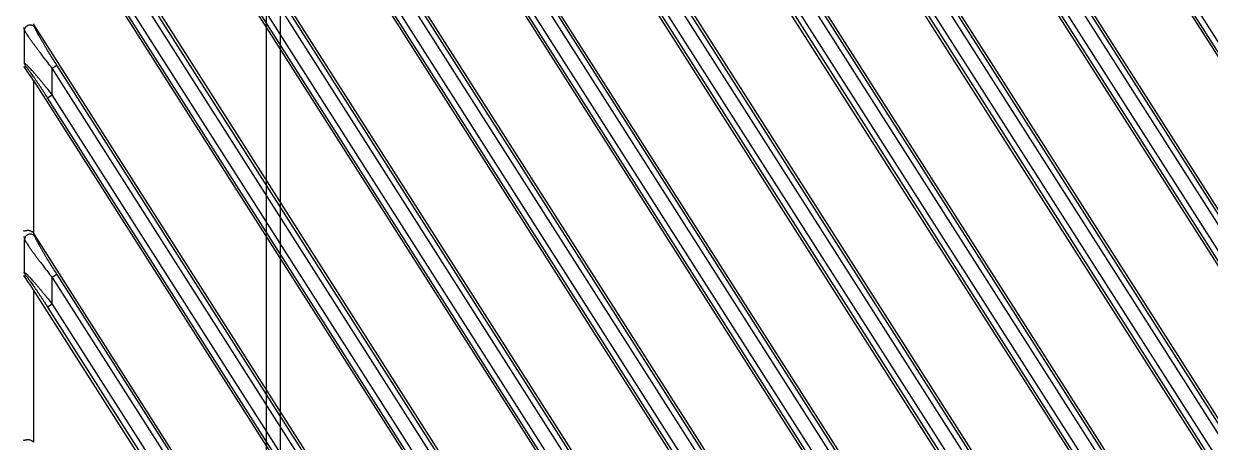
# Model space of a CAD drawing. Header units: millimetres. Extents: x 620 to 19791, y 2539 to 6969.
# Drawn here: x 15827 to 15912.4, y 3855.7 to 3885.9 of the extents above; entities that cross this region are included whole.
import ezdxf

# ---------------------------------------------------------------- set-up
doc = ezdxf.new("R2010")
doc.units = ezdxf.units.MM

# ---------------------------------------------------------------- blocks, each defined once
blk = doc.blocks.new('DTGFH')
at = {"color": 7, "linetype": 'Continuous'}
for p, q in [((8805.883, 4315.589), (8937.791, 4108.534)), ((8939.922, 4105.537), (8807.073, 4314.068)), ((8940.258, 4105.752), (8807.409, 4314.282)), ((8930.715, 4108.661), (8806.131, 4304.219)), ((8929.129, 4110.061), (8807.409, 4301.123)), ((8929.465, 4110.275), (8807.745, 4301.337)), ((8805.883, 4300.514), (8928.187, 4108.534)), ((8807.409, 4299.207), (8927.908, 4110.061)), ((8807.073, 4298.993), (8927.572, 4109.847)), ((8802.348, 4290.987), (8918.583, 4108.534)), ((8921.111, 4108.661), (8804.868, 4291.125)), ((8919.861, 4110.275), (8805.501, 4289.785)), ((8803.608, 4289.357), (8917.968, 4109.847)), ((8803.944, 4289.571), (8918.304, 4110.061)), ((8919.525, 4110.061), (8805.165, 4289.571)), ((8911.507, 4108.661), (8801.783, 4280.893)), ((8910.257, 4110.275), (8803.436, 4277.951)), ((8909.921, 4110.061), (8803.1, 4277.737)), ((8801.748, 4276.853), (8908.979, 4108.534)), ((8802.764, 4275.607), (8908.364, 4109.847)), ((8803.1, 4275.821), (8908.7, 4110.061)), ((8901.903, 4108.661), (8801.783, 4265.818)), ((8900.317, 4110.061), (8803.1, 4262.661)), ((8900.653, 4110.275), (8803.436, 4262.875)), ((8801.748, 4261.777), (8899.375, 4108.534)), ((8803.1, 4260.745), (8899.096, 4110.061)), ((8802.764, 4260.531), (8898.76, 4109.847)), ((8895.013, 4104.4), (8801.783, 4250.742)), ((8893.458, 4105.752), (8803.1, 4247.586)), ((8893.794, 4105.966), (8803.436, 4247.8)), ((8801.748, 4246.702), (8892.405, 4104.4)), ((8891.901, 4105.537), (8802.764, 4245.456)), ((8892.238, 4105.752), (8803.1, 4245.67)), ((8885.409, 4104.4), (8806.131, 4228.842)), ((8883.854, 4105.752), (8807.409, 4225.746)), ((8884.19, 4105.966), (8807.745, 4225.96)), ((8805.883, 4225.137), (8882.8, 4104.4)), ((8882.297, 4105.537), (8807.073, 4223.616)), ((8882.633, 4105.752), (8807.409, 4223.83)), ((8875.805, 4104.4), (8806.131, 4213.767)), ((8874.25, 4105.752), (8807.409, 4210.671)), ((8874.586, 4105.966), (8807.745, 4210.885)), ((8805.883, 4210.062), (8873.196, 4104.4)), ((8872.693, 4105.537), (8807.073, 4208.54)), ((8873.029, 4105.752), (8807.409, 4208.755)), ((8866.201, 4104.4), (8806.131, 4198.691)), ((8864.982, 4105.966), (8807.745, 4195.809)), ((8805.459, 4195.652), (8863.592, 4104.4)), ((8864.646, 4105.752), (8807.409, 4195.595)), ((8863.089, 4105.537), (8807.073, 4193.465)), ((8863.425, 4105.752), (8807.409, 4193.679)), ((8801.107, 4190.024), (8801.048, 4190.227)), ((8801.107, 4187.632), (8801.107, 4190.024)), ((8836.786, 4135.497), (8801.783, 4190.441)), ((8801.842, 4190.238), (8801.783, 4190.441)), ((8801.107, 4187.632), (8801.048, 4187.615)), ((8801.061, 4187.387), (8801.17, 4187.418)), ((8803.1, 4187.284), (8803.436, 4187.498)), ((8803.1, 4185.368), (8803.1, 4187.284)), ((8836.478, 4134.891), (8803.1, 4187.284)), ((8836.814, 4135.105), (8803.436, 4187.498)), ((8801.748, 4186.4), (8801.748, 4175.412)), ((8801.748, 4186.4), (8833.81, 4136.074)), ((8802.764, 4185.154), (8803.1, 4185.368)), ((8834.188, 4135.827), (8802.764, 4185.154)), ((8834.524, 4136.042), (8803.1, 4185.368)), ((8829.09, 4132.502), (8801.783, 4175.365)), ((8801.783, 4175.365), (8801.842, 4175.163)), ((8801.048, 4175.151), (8801.107, 4174.949)), ((8801.107, 4172.557), (8801.107, 4174.949)), ((8801.048, 4172.54), (8801.107, 4172.557)), ((8801.061, 4172.311), (8801.17, 4172.343)), ((8803.436, 4172.423), (8803.1, 4172.209)), ((8803.1, 4170.293), (8803.1, 4172.209)), ((8803.1, 4172.209), (8828.861, 4131.773)), ((8803.436, 4172.423), (8829.197, 4131.987)), ((8801.748, 4171.325), (8801.748, 4160.337)), ((8844.384, 4104.4), (8801.748, 4171.325)), ((8803.1, 4170.293), (8802.764, 4170.079)), ((8802.764, 4170.079), (8843.881, 4105.537)), ((8803.1, 4170.293), (8844.217, 4105.752))]:
    blk.add_line(p, q, dxfattribs=at)
for centre, start, end in [((8801.509, 4187.633), 180.1282, 212.3718), ((8801.509, 4172.558), 180.12821, 212.37179)]:
    blk.add_arc(centre, 0.402, start, end, dxfattribs=at)
for centre, major_axis, ratio, start_param, end_param in [((8801.45, 4190.216), (-0.117, 0.402), 0.954439, -1.274405, -1.134443), ((8801.748, 4186.286), (-0.698, 1.104), 0.046753, -1.496981, -0.118001), ((8801.45, 4175.141), (-0.117, 0.402), 0.954439, -1.274405, -1.134443), ((8801.748, 4171.211), (-0.698, 1.104), 0.046753, -1.496981, -0.118001)]:
    blk.add_ellipse(centre, major_axis=major_axis, ratio=ratio, start_param=start_param, end_param=end_param, dxfattribs=at)
for points, knots in [([(8801.107, 4190.024), (8801.108, 4190.045), (8801.112, 4190.085), (8801.129, 4190.145), (8801.155, 4190.201), (8801.19, 4190.253), (8801.233, 4190.299), (8801.283, 4190.339), (8801.339, 4190.37), (8801.399, 4190.392), (8801.461, 4190.405), (8801.525, 4190.409), (8801.588, 4190.403), (8801.649, 4190.387), (8801.706, 4190.362), (8801.759, 4190.328), (8801.805, 4190.287), (8801.831, 4190.255), (8801.842, 4190.238)], [0, 0, 0, 0, 0.061113, 0.122614, 0.184534, 0.246921, 0.309743, 0.372936, 0.436398, 0.5, 0.563602, 0.627064, 0.690257, 0.753079, 0.815466, 0.877386, 0.938887, 1, 1, 1, 1]), ([(8803.1, 4187.284), (8802.993, 4187.418), (8802.783, 4187.685), (8802.473, 4188.084), (8802.221, 4188.414), (8802.025, 4188.674), (8801.885, 4188.863), (8801.749, 4189.048), (8801.62, 4189.227), (8801.5, 4189.397), (8801.389, 4189.557), (8801.305, 4189.683), (8801.245, 4189.776), (8801.206, 4189.838), (8801.173, 4189.895), (8801.145, 4189.944), (8801.126, 4189.981), (8801.114, 4190.007), (8801.109, 4190.019), (8801.107, 4190.024)], [0, 0, 0, 0, 0.151037, 0.300586, 0.447016, 0.518439, 0.588237, 0.655992, 0.721178, 0.783101, 0.840848, 0.893205, 0.916879, 0.938573, 0.958018, 0.974928, 0.989013, 0.994909, 1, 1, 1, 1]), ([(8803.436, 4187.498), (8803.353, 4187.628), (8803.19, 4187.886), (8802.949, 4188.274), (8802.753, 4188.595), (8802.6, 4188.849), (8802.489, 4189.035), (8802.381, 4189.219), (8802.277, 4189.398), (8802.178, 4189.571), (8802.087, 4189.736), (8802.016, 4189.867), (8801.965, 4189.966), (8801.931, 4190.033), (8801.901, 4190.094), (8801.876, 4190.149), (8801.858, 4190.191), (8801.848, 4190.219), (8801.844, 4190.232), (8801.842, 4190.238)], [0, 0, 0, 0, 0.145071, 0.289149, 0.431131, 0.500908, 0.569567, 0.636803, 0.702211, 0.76523, 0.825074, 0.880596, 0.906233, 0.930094, 0.951832, 0.971044, 0.987264, 0.994099, 1, 1, 1, 1]), ([(8801.048, 4187.385), (8801.048, 4187.386), (8801.048, 4187.387), (8801.049, 4187.389), (8801.05, 4187.391), (8801.052, 4187.391), (8801.054, 4187.391), (8801.056, 4187.39), (8801.058, 4187.389), (8801.06, 4187.387), (8801.061, 4187.387)], [0, 0, 0, 0, 0.134296, 0.239838, 0.325336, 0.408088, 0.50825, 0.637794, 0.80127, 1, 1, 1, 1]), ([(8803.1, 4185.368), (8803, 4185.494), (8802.849, 4185.681), (8802.648, 4185.929), (8802.498, 4186.112), (8802.348, 4186.293), (8802.2, 4186.47), (8802.054, 4186.643), (8801.911, 4186.81), (8801.772, 4186.97), (8801.639, 4187.121), (8801.532, 4187.239), (8801.451, 4187.326), (8801.394, 4187.386), (8801.341, 4187.441), (8801.292, 4187.49), (8801.247, 4187.533), (8801.207, 4187.569), (8801.178, 4187.594), (8801.157, 4187.61), (8801.143, 4187.619), (8801.132, 4187.626), (8801.122, 4187.63), (8801.114, 4187.633), (8801.109, 4187.633), (8801.107, 4187.632)], [0, 0, 0, 0, 0.159125, 0.238223, 0.316727, 0.394381, 0.470878, 0.545834, 0.61877, 0.689065, 0.755896, 0.818173, 0.847169, 0.874456, 0.899785, 0.922889, 0.943475, 0.96125, 0.975933, 0.982041, 0.987297, 0.991693, 0.995234, 0.997964, 1, 1, 1, 1]), ([(8802.764, 4185.154), (8802.688, 4185.274), (8802.573, 4185.452), (8802.419, 4185.689), (8802.304, 4185.865), (8802.189, 4186.04), (8802.074, 4186.212), (8801.96, 4186.38), (8801.848, 4186.545), (8801.737, 4186.705), (8801.63, 4186.858), (8801.542, 4186.98), (8801.474, 4187.072), (8801.426, 4187.137), (8801.38, 4187.197), (8801.337, 4187.251), (8801.297, 4187.3), (8801.266, 4187.336), (8801.244, 4187.361), (8801.229, 4187.377), (8801.215, 4187.39), (8801.203, 4187.401), (8801.192, 4187.409), (8801.184, 4187.415), (8801.179, 4187.417), (8801.175, 4187.419), (8801.172, 4187.419), (8801.17, 4187.418)], [0, 0, 0, 0, 0.153079, 0.229318, 0.305164, 0.380451, 0.454965, 0.528436, 0.600519, 0.670738, 0.738434, 0.802663, 0.833068, 0.862042, 0.889307, 0.914531, 0.937321, 0.957232, 0.96596, 0.973791, 0.980669, 0.986547, 0.991394, 0.995199, 0.996723, 0.998012, 1, 1, 1, 1]), ([(8801.748, 4175.412), (8801.733, 4175.431), (8801.699, 4175.465), (8801.64, 4175.507), (8801.578, 4175.541), (8801.512, 4175.565), (8801.447, 4175.58), (8801.384, 4175.587), (8801.325, 4175.588), (8801.27, 4175.584), (8801.227, 4175.577), (8801.196, 4175.57), (8801.169, 4175.563), (8801.144, 4175.556), (8801.121, 4175.549), (8801.106, 4175.544), (8801.092, 4175.541), (8801.081, 4175.539), (8801.071, 4175.539), (8801.062, 4175.542), (8801.055, 4175.548), (8801.051, 4175.557), (8801.049, 4175.568), (8801.048, 4175.577), (8801.048, 4175.581)], [0, 0, 0, 0, 0.092092, 0.18383, 0.274482, 0.363041, 0.448376, 0.529457, 0.605459, 0.675766, 0.739913, 0.769539, 0.797439, 0.847676, 0.869774, 0.889641, 0.907107, 0.922074, 0.934647, 0.945489, 0.956057, 0.968087, 0.982675, 1, 1, 1, 1]), ([(8801.842, 4175.163), (8801.831, 4175.18), (8801.805, 4175.212), (8801.759, 4175.253), (8801.706, 4175.287), (8801.649, 4175.312), (8801.588, 4175.327), (8801.525, 4175.334), (8801.461, 4175.33), (8801.399, 4175.317), (8801.339, 4175.294), (8801.283, 4175.263), (8801.233, 4175.224), (8801.19, 4175.178), (8801.155, 4175.126), (8801.129, 4175.07), (8801.112, 4175.01), (8801.108, 4174.969), (8801.107, 4174.949)], [0, 0, 0, 0, 0.061114, 0.122614, 0.184534, 0.246921, 0.309743, 0.372937, 0.436398, 0.5, 0.563602, 0.627063, 0.690257, 0.753079, 0.815466, 0.877386, 0.938886, 1, 1, 1, 1]), ([(8801.842, 4175.163), (8801.844, 4175.157), (8801.848, 4175.144), (8801.858, 4175.115), (8801.876, 4175.074), (8801.901, 4175.019), (8801.931, 4174.957), (8801.965, 4174.89), (8802.016, 4174.792), (8802.087, 4174.66), (8802.178, 4174.496), (8802.277, 4174.323), (8802.381, 4174.144), (8802.489, 4173.96), (8802.6, 4173.773), (8802.753, 4173.519), (8802.949, 4173.198), (8803.19, 4172.811), (8803.353, 4172.552), (8803.436, 4172.423)], [0, 0, 0, 0, 0.005901, 0.012735, 0.028952, 0.048163, 0.069902, 0.093761, 0.1194, 0.174923, 0.234768, 0.297789, 0.363198, 0.430435, 0.499095, 0.568871, 0.710853, 0.85493, 1, 1, 1, 1]), ([(8801.107, 4174.949), (8801.109, 4174.943), (8801.114, 4174.932), (8801.126, 4174.906), (8801.145, 4174.869), (8801.173, 4174.819), (8801.206, 4174.763), (8801.245, 4174.701), (8801.305, 4174.608), (8801.389, 4174.482), (8801.5, 4174.322), (8801.62, 4174.152), (8801.749, 4173.973), (8801.885, 4173.788), (8802.025, 4173.598), (8802.221, 4173.338), (8802.473, 4173.008), (8802.783, 4172.609), (8802.993, 4172.343), (8803.1, 4172.209)], [0, 0, 0, 0, 0.00509, 0.010986, 0.025069, 0.041978, 0.061422, 0.083117, 0.106791, 0.15915, 0.216898, 0.278823, 0.34401, 0.411766, 0.481566, 0.552988, 0.699417, 0.848964, 1, 1, 1, 1]), ([(8801.048, 4172.31), (8801.048, 4172.311), (8801.048, 4172.312), (8801.049, 4172.314), (8801.05, 4172.315), (8801.052, 4172.316), (8801.054, 4172.316), (8801.056, 4172.315), (8801.058, 4172.313), (8801.06, 4172.312), (8801.061, 4172.311)], [0, 0, 0, 0, 0.134296, 0.239838, 0.325336, 0.408088, 0.50825, 0.637794, 0.80127, 1, 1, 1, 1]), ([(8801.107, 4172.557), (8801.109, 4172.558), (8801.114, 4172.557), (8801.122, 4172.555), (8801.132, 4172.55), (8801.143, 4172.543), (8801.157, 4172.534), (8801.178, 4172.519), (8801.207, 4172.494), (8801.247, 4172.458), (8801.292, 4172.415), (8801.341, 4172.365), (8801.394, 4172.311), (8801.451, 4172.251), (8801.532, 4172.163), (8801.639, 4172.045), (8801.772, 4171.895), (8801.911, 4171.735), (8802.054, 4171.568), (8802.2, 4171.395), (8802.348, 4171.218), (8802.498, 4171.037), (8802.648, 4170.854), (8802.849, 4170.606), (8803, 4170.418), (8803.1, 4170.293)], [0, 0, 0, 0, 0.002036, 0.004765, 0.008306, 0.012701, 0.017956, 0.024063, 0.038745, 0.05652, 0.077106, 0.100208, 0.125538, 0.152825, 0.181822, 0.244102, 0.310933, 0.381227, 0.454167, 0.529124, 0.605619, 0.683271, 0.76177, 0.840872, 1, 1, 1, 1]), ([(8801.17, 4172.343), (8801.172, 4172.343), (8801.175, 4172.343), (8801.179, 4172.342), (8801.184, 4172.339), (8801.192, 4172.334), (8801.203, 4172.326), (8801.215, 4172.315), (8801.229, 4172.301), (8801.244, 4172.286), (8801.266, 4172.261), (8801.297, 4172.225), (8801.337, 4172.176), (8801.38, 4172.121), (8801.426, 4172.061), (8801.474, 4171.997), (8801.542, 4171.905), (8801.63, 4171.783), (8801.737, 4171.63), (8801.848, 4171.47), (8801.96, 4171.305), (8802.074, 4171.136), (8802.189, 4170.964), (8802.304, 4170.79), (8802.419, 4170.614), (8802.573, 4170.377), (8802.688, 4170.198), (8802.764, 4170.079)], [0, 0, 0, 0, 0.001988, 0.003277, 0.004801, 0.008605, 0.013451, 0.019328, 0.026206, 0.034036, 0.042764, 0.062675, 0.085465, 0.110691, 0.137955, 0.166932, 0.197336, 0.261568, 0.329268, 0.399486, 0.471568, 0.545042, 0.619552, 0.694837, 0.77068, 0.84692, 1, 1, 1, 1]), ([(8801.748, 4160.337), (8801.733, 4160.355), (8801.699, 4160.389), (8801.64, 4160.432), (8801.578, 4160.465), (8801.512, 4160.489), (8801.447, 4160.504), (8801.384, 4160.512), (8801.325, 4160.513), (8801.27, 4160.508), (8801.227, 4160.501), (8801.196, 4160.495), (8801.169, 4160.488), (8801.144, 4160.48), (8801.121, 4160.473), (8801.106, 4160.469), (8801.092, 4160.466), (8801.081, 4160.464), (8801.071, 4160.464), (8801.062, 4160.467), (8801.055, 4160.473), (8801.051, 4160.482), (8801.049, 4160.493), (8801.048, 4160.501), (8801.048, 4160.506)], [0, 0, 0, 0, 0.092092, 0.18383, 0.274482, 0.363041, 0.448376, 0.529457, 0.605459, 0.675766, 0.739913, 0.769539, 0.797439, 0.847676, 0.869774, 0.889641, 0.907107, 0.922074, 0.934647, 0.945489, 0.956057, 0.968087, 0.982675, 1, 1, 1, 1])]:
    blk.add_open_spline(points, degree=3, knots=knots, dxfattribs=at)
blk = doc.blocks.new('*U116')
blk.add_blockref('DTGFH', (-9101.048, -4276.2))
blk = doc.blocks.new('*U117')
at = {"color": 0, "linetype": 'ByBlock', "lineweight": -2, "transparency": 16777216}
blk.add_blockref('*U116', (1800, 0), dxfattribs=at)
blk = doc.blocks.new('ERTFHGJ')
at = {"color": 40, "linetype": 'Continuous', "true_color": 0xf8d731}
for p, q in [((8878.457, 3617.77), (8878.457, 3696.77)), ((8925.457, 3696.77), (8878.457, 3696.77)), ((8879.457, 3617.77), (8879.457, 3696.77)), ((8900.957, 3696.77), (8900.957, 3617.77)), ((8901.457, 3617.77), (8901.457, 3696.77)), ((8901.957, 3617.77), (8901.957, 3696.77)), ((8902.402, 3617.77), (8902.402, 3696.77)), ((8902.874, 3617.77), (8902.874, 3696.77)), ((8903.457, 3617.77), (8903.457, 3696.77)), ((8903.537, 3696.77), (8903.537, 3617.77)), ((8903.598, 3617.77), (8903.598, 3696.77)), ((8909.882, 3696.77), (8909.882, 3617.77)), ((8910.382, 3617.77), (8910.382, 3696.77)), ((8910.882, 3690.641), (8910.882, 3696.77)), ((8916.032, 3690.641), (8916.032, 3696.77)), ((8916.532, 3617.77), (8916.532, 3696.77)), ((8917.032, 3617.77), (8917.032, 3696.77)), ((8923.315, 3617.77), (8923.315, 3696.77)), ((8923.377, 3696.77), (8923.377, 3617.77)), ((8923.457, 3617.77), (8923.457, 3696.77)), ((8924.039, 3696.77), (8924.039, 3617.77)), ((8924.511, 3696.77), (8924.511, 3617.77)), ((8924.957, 3617.77), (8924.957, 3696.77)), ((8925.457, 3617.77), (8925.457, 3696.77)), ((8910.882, 3685.9), (8910.882, 3628.641)), ((8916.032, 3628.641), (8916.032, 3685.9)), ((8892.957, 3661.52), (8887.957, 3661.52)), ((8887.957, 3653.02), (8892.957, 3653.02)), ((8910.882, 3617.77), (8910.882, 3623.9)), ((8916.032, 3617.77), (8916.032, 3623.9)), ((8925.457, 3617.77), (8878.457, 3617.77))]:
    blk.add_line(p, q, dxfattribs=at)
for centre in [(8913.457, 3688.27), (8913.457, 3626.27)]:
    blk.add_circle(centre, 2.7, dxfattribs=at)
for centre, radius, start, end in [((8913.457, 3688.27), 3.5, 42.63239, 137.36761), ((8913.457, 3688.27), 3.5, 222.63239, 317.36761), ((8887.957, 3657.27), 4.25, 90, 270), ((8892.957, 3657.27), 4.25, 270, 90), ((8913.457, 3626.27), 3.5, 42.63239, 137.36761), ((8913.457, 3626.27), 3.5, 222.63239, 317.36761)]:
    blk.add_arc(centre, radius, start, end, dxfattribs=at)
for points, knots in [([(8910.387, 3688.27), (8910.387, 3688.375), (8910.388, 3688.583), (8910.395, 3688.895), (8910.413, 3689.203), (8910.446, 3689.508), (8910.5, 3689.808), (8910.568, 3690.054), (8910.639, 3690.245), (8910.704, 3690.385), (8910.783, 3690.519), (8910.846, 3690.602), (8910.882, 3690.641)], [0, 0, 0, 0, 0.127092, 0.253318, 0.378322, 0.502266, 0.625619, 0.749056, 0.811111, 0.873552, 0.936512, 1, 1, 1, 1]), ([(8916.032, 3690.641), (8916.067, 3690.602), (8916.131, 3690.519), (8916.209, 3690.385), (8916.274, 3690.245), (8916.346, 3690.054), (8916.413, 3689.808), (8916.467, 3689.508), (8916.5, 3689.203), (8916.518, 3688.895), (8916.526, 3688.583), (8916.527, 3688.375), (8916.527, 3688.27)], [0, 0, 0, 0, 0.063487, 0.126447, 0.188887, 0.250942, 0.37438, 0.497732, 0.621676, 0.746681, 0.872907, 1, 1, 1, 1]), ([(8910.882, 3685.9), (8910.846, 3685.938), (8910.783, 3686.021), (8910.704, 3686.156), (8910.639, 3686.296), (8910.567, 3686.487), (8910.5, 3686.733), (8910.446, 3687.033), (8910.413, 3687.338), (8910.395, 3687.646), (8910.388, 3687.957), (8910.387, 3688.166), (8910.387, 3688.27)], [0, 0, 0, 0, 0.063495, 0.126469, 0.188905, 0.250963, 0.374396, 0.497744, 0.621683, 0.746682, 0.87291, 1, 1, 1, 1]), ([(8916.527, 3688.27), (8916.527, 3688.166), (8916.526, 3687.957), (8916.518, 3687.646), (8916.5, 3687.338), (8916.467, 3687.033), (8916.413, 3686.733), (8916.346, 3686.487), (8916.274, 3686.296), (8916.209, 3686.156), (8916.131, 3686.021), (8916.067, 3685.938), (8916.032, 3685.9)], [0, 0, 0, 0, 0.127092, 0.253319, 0.378323, 0.502267, 0.62562, 0.749057, 0.811112, 0.873553, 0.936512, 1, 1, 1, 1]), ([(8910.387, 3626.27), (8910.387, 3626.375), (8910.388, 3626.583), (8910.395, 3626.895), (8910.413, 3627.203), (8910.446, 3627.508), (8910.5, 3627.808), (8910.568, 3628.054), (8910.639, 3628.245), (8910.704, 3628.385), (8910.783, 3628.519), (8910.846, 3628.602), (8910.882, 3628.641)], [0, 0, 0, 0, 0.127092, 0.253318, 0.378322, 0.502266, 0.625619, 0.749056, 0.811111, 0.873552, 0.936512, 1, 1, 1, 1]), ([(8916.032, 3628.641), (8916.067, 3628.602), (8916.131, 3628.519), (8916.209, 3628.385), (8916.274, 3628.245), (8916.346, 3628.054), (8916.413, 3627.808), (8916.467, 3627.508), (8916.5, 3627.203), (8916.518, 3626.895), (8916.526, 3626.583), (8916.527, 3626.375), (8916.527, 3626.27)], [0, 0, 0, 0, 0.063487, 0.126447, 0.188887, 0.250942, 0.37438, 0.497732, 0.621676, 0.746681, 0.872907, 1, 1, 1, 1]), ([(8910.882, 3623.9), (8910.846, 3623.938), (8910.783, 3624.021), (8910.704, 3624.156), (8910.639, 3624.296), (8910.567, 3624.487), (8910.5, 3624.733), (8910.446, 3625.033), (8910.413, 3625.338), (8910.395, 3625.646), (8910.388, 3625.957), (8910.387, 3626.166), (8910.387, 3626.27)], [0, 0, 0, 0, 0.063495, 0.126469, 0.188905, 0.250963, 0.374396, 0.497744, 0.621683, 0.746682, 0.87291, 1, 1, 1, 1]), ([(8916.527, 3626.27), (8916.527, 3626.166), (8916.526, 3625.957), (8916.518, 3625.646), (8916.5, 3625.338), (8916.467, 3625.033), (8916.413, 3624.733), (8916.346, 3624.487), (8916.274, 3624.296), (8916.209, 3624.156), (8916.131, 3624.021), (8916.067, 3623.938), (8916.032, 3623.9)], [0, 0, 0, 0, 0.127092, 0.253319, 0.378323, 0.502267, 0.62562, 0.749057, 0.811112, 0.873553, 0.936512, 1, 1, 1, 1])]:
    blk.add_open_spline(points, degree=3, knots=knots, dxfattribs=at)
blk = doc.blocks.new('ryfh')
at = {"xscale": -1}
blk.add_blockref('ERTFHGJ', (17197.083, 190.944), dxfattribs=at)

msp = doc.modelspace()

# ---------------------------------------------------------------- block references
for name, p in [('*U117', (14326.96016, 3971.56341)), ('ryfh', (7526.83352, -0.35097))]:
    msp.add_blockref(name, p)

doc.saveas('drawing.dxf')
